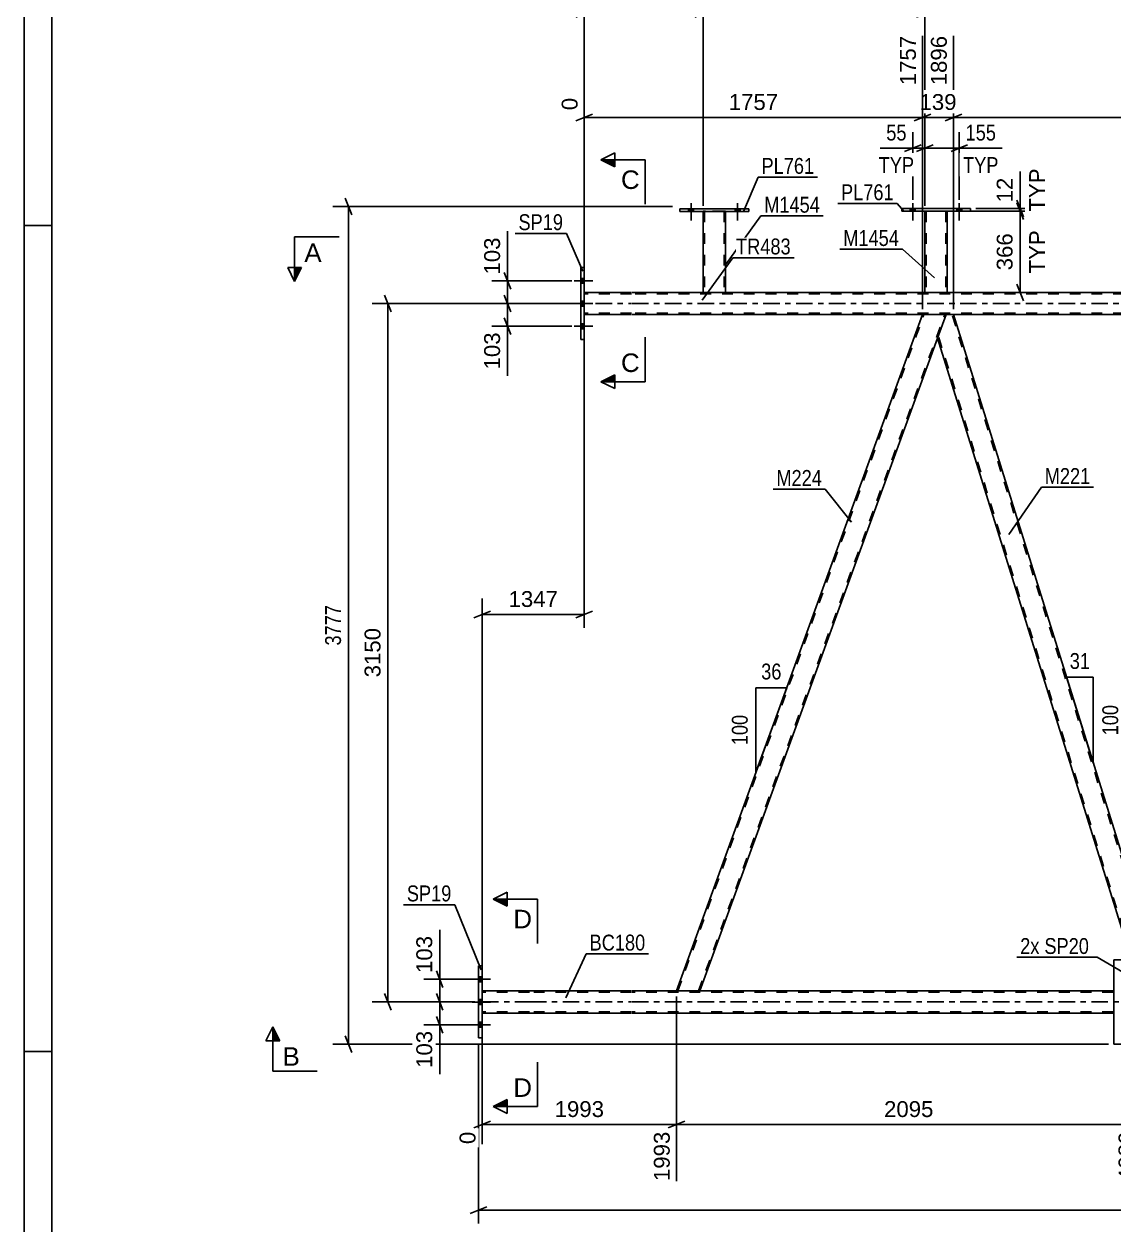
# Model space of a CAD drawing. Header units: millimetres. Extents: x 0 to 841, y 0 to 594.
# Drawn here: x 0 to 196.6, y 266.7 to 483.3 of the extents above; entities that cross this region are included whole.
import ezdxf

# ---------------------------------------------------------------- set-up
doc = ezdxf.new("R2010")
doc.units = ezdxf.units.MM
doc.linetypes.add('DXK_LINE_DOT2', pattern=[3.9198, 1.9599, -1.9599])
doc.linetypes.add('DXK_LINE_DOT3', pattern=[5.9187, 2.979, -0.9799, 0.9799, -0.9799])
doc.styles.add('Arial', font='ARIAL.TTF', dxfattribs={"height": 0.2})
doc.styles.add('Arial Narrow', font='ARIALN.TTF', dxfattribs={"height": 0.2})

# ---------------------------------------------------------------- blocks, each defined once
blk = doc.blocks.new('Unknown-318895945-1113')
at = {"color": 5, "linetype": 'Continuous'}
for p, q in [((0, 594), (0, 0)), ((5, 589), (5, 5)), ((5, 447), (0, 447)), ((5, 298), (0, 298))]:
    blk.add_line(p, q, dxfattribs=at)
blk = doc.blocks.new('Part-318895945-3896 - 3712')
at = {"color": 2, "linetype": 'Continuous'}
for p, q in [((118.33, 449.55), (118.33, 450.03)), ((130.73, 450.03), (118.33, 450.03)), ((130.73, 449.55), (118.33, 449.55)), ((130.73, 449.55), (130.73, 450.03))]:
    blk.add_line(p, q, dxfattribs=at)
blk = doc.blocks.new('Part-318895945-3752 - 3712')
at = {"color": 2, "linetype": 'Continuous'}
for p, q in [((82.64, 308.92), (91.16, 308.92)), ((91.26, 308.92), (109.58, 308.92)), ((109.68, 308.92), (117.68, 308.92)), ((196.62, 308.92), (121.94, 308.92)), ((91.16, 304.92), (82.64, 304.92)), ((109.58, 304.92), (91.26, 304.92)), ((196.62, 304.92), (109.68, 304.92))]:
    blk.add_line(p, q, dxfattribs=at)
at = {"color": 7, "linetype": 'DXK_LINE_DOT2'}
for p, q in [((82.64, 304.92), (82.64, 308.92)), ((91.16, 308.68), (82.64, 308.68)), ((109.58, 308.68), (91.26, 308.68)), ((698.21, 308.68), (109.68, 308.68)), ((121.94, 308.92), (117.68, 308.92)), ((91.16, 305.16), (82.64, 305.16)), ((109.58, 305.16), (91.26, 305.16)), ((698.21, 305.16), (109.68, 305.16))]:
    blk.add_line(p, q, dxfattribs=at)
at = {"color": 7, "linetype": 'DXK_LINE_DOT3'}
for p, q in [((82.64, 306.92), (91.16, 306.92)), ((91.26, 306.92), (109.58, 306.92)), ((109.68, 306.92), (698.21, 306.92))]:
    blk.add_line(p, q, dxfattribs=at)
blk = doc.blocks.new('Part-318895945-3880 - 3712')
at = {"color": 7, "linetype": 'DXK_LINE_DOT2'}
for p, q in [((122.53, 449.56), (122.53, 449.56)), ((122.53, 449.56), (122.53, 449.55)), ((122.53, 449.55), (122.53, 449.56)), ((122.56, 449.56), (122.53, 449.56)), ((122.53, 449.56), (122.56, 449.56)), ((122.67, 449.56), (122.56, 449.56)), ((122.56, 449.56), (122.67, 449.56)), ((122.82, 449.56), (122.67, 449.56)), ((122.67, 449.56), (122.82, 449.56)), ((122.77, 449.56), (122.77, 449.56)), ((122.77, 449.56), (122.77, 434.92)), ((122.79, 449.56), (122.77, 449.56)), ((122.77, 449.56), (122.79, 449.56)), ((122.84, 449.56), (122.79, 449.56)), ((122.79, 449.56), (122.84, 449.56)), ((126.23, 449.56), (122.82, 449.56)), ((126.23, 449.56), (122.82, 449.56)), ((126.14, 449.56), (122.84, 449.56)), ((122.84, 449.56), (122.92, 449.56)), ((126.22, 449.56), (122.92, 449.56)), ((126.22, 449.56), (126.14, 449.56)), ((126.27, 449.56), (126.22, 449.56)), ((126.22, 449.56), (126.27, 449.56)), ((126.23, 449.56), (126.39, 449.56)), ((126.39, 449.56), (126.23, 449.56)), ((126.29, 449.56), (126.27, 449.56)), ((126.27, 449.56), (126.29, 449.56)), ((126.29, 449.56), (126.29, 449.56)), ((126.29, 449.56), (126.29, 434.92)), ((126.39, 449.56), (126.49, 449.56)), ((126.49, 449.56), (126.39, 449.56)), ((126.49, 449.56), (126.53, 449.56)), ((126.53, 449.56), (126.49, 449.56)), ((126.53, 449.56), (126.53, 449.56)), ((126.53, 449.56), (126.53, 449.55)), ((126.53, 449.55), (126.53, 449.56)), ((122.53, 434.92), (122.56, 434.92)), ((122.56, 434.92), (122.67, 434.92)), ((122.67, 434.92), (122.82, 434.92)), ((122.79, 434.92), (122.77, 434.92)), ((122.77, 434.92), (122.79, 434.92)), ((122.84, 434.92), (122.79, 434.92)), ((122.79, 434.92), (122.84, 434.92)), ((126.23, 434.92), (122.82, 434.92)), ((126.14, 434.92), (122.84, 434.92)), ((122.84, 434.92), (122.92, 434.92)), ((126.27, 434.92), (122.92, 434.92)), ((126.22, 434.92), (126.14, 434.92)), ((126.27, 434.92), (126.22, 434.92)), ((126.23, 434.92), (126.39, 434.92)), ((126.29, 434.92), (126.27, 434.92)), ((126.27, 434.92), (126.29, 434.92)), ((126.39, 434.92), (126.49, 434.92)), ((126.49, 434.92), (126.53, 434.92))]:
    blk.add_line(p, q, dxfattribs=at)
at = {"color": 2, "linetype": 'Continuous'}
for p, q in [((122.53, 449.55), (122.53, 434.92)), ((126.53, 449.55), (126.53, 434.92)), ((122.56, 434.92), (122.53, 434.92)), ((122.67, 434.92), (122.56, 434.92)), ((122.82, 434.92), (122.67, 434.92)), ((126.23, 434.92), (122.82, 434.92)), ((126.39, 434.92), (126.23, 434.92)), ((126.49, 434.92), (126.39, 434.92)), ((126.53, 434.92), (126.49, 434.92))]:
    blk.add_line(p, q, dxfattribs=at)
blk = doc.blocks.new('Part-318895945-3910 - 3712')
at = {"color": 2, "linetype": 'Continuous'}
for p, q in [((117.68, 308.92), (162.09, 430.92)), ((162.09, 430.92), (166.34, 430.92)), ((121.94, 308.92), (164.8, 426.67)), ((121.9, 308.92), (117.68, 308.92)), ((121.94, 308.92), (121.9, 308.92))]:
    blk.add_line(p, q, dxfattribs=at)
at = {"color": 7, "linetype": 'DXK_LINE_DOT2'}
for p, q in [((117.94, 308.92), (162.34, 430.92)), ((121.68, 308.92), (166.09, 430.92)), ((162.34, 430.92), (162.36, 430.92)), ((164.8, 426.67), (166.34, 430.92)), ((117.94, 308.92), (117.96, 308.92))]:
    blk.add_line(p, q, dxfattribs=at)
blk = doc.blocks.new('Part-318895945-3803 - 3712')
at = {"color": 2, "linetype": 'Continuous'}
for p, q in [((196.62, 314.53), (196.62, 299.33)), ((211.82, 314.53), (196.62, 314.53)), ((211.82, 299.33), (211.82, 314.53)), ((196.62, 299.33), (211.82, 299.33))]:
    blk.add_line(p, q, dxfattribs=at)
blk = doc.blocks.new('Bolt-318895945-3864 - 3712')
at = {"linetype": 'Continuous'}
for points in [[(119.89, 449.55), (120.77, 449.55), (120.77, 450.03), (119.89, 450.03)], [(128.29, 449.55), (129.17, 449.55), (129.17, 450.03), (128.29, 450.03)]]:
    blk.add_hatch(color=1, dxfattribs=at).paths.add_polyline_path(points)
at = {"color": 1, "linetype": 'Continuous'}
for p, q in [((120.33, 451.03), (120.33, 447.91)), ((128.73, 451.03), (128.73, 447.91)), ((119.89, 450.03), (119.89, 449.55)), ((120.77, 450.03), (120.77, 449.55)), ((128.29, 450.03), (128.29, 449.55)), ((129.17, 450.03), (129.17, 449.55))]:
    blk.add_line(p, q, dxfattribs=at)
blk = doc.blocks.new('Bolt-318895945-3829 - 3712')
at = {"linetype": 'Continuous'}
for points in [[(159.88, 449.56), (160.76, 449.56), (160.76, 450.04), (159.88, 450.04)], [(168.28, 449.56), (169.16, 449.56), (169.16, 450.04), (168.28, 450.04)]]:
    blk.add_hatch(color=1, dxfattribs=at).paths.add_polyline_path(points)
at = {"color": 1, "linetype": 'Continuous'}
for p, q in [((160.32, 451.04), (160.32, 447.92)), ((168.72, 451.04), (168.72, 447.92)), ((159.88, 450.04), (159.88, 449.56)), ((160.76, 450.04), (160.76, 449.56)), ((168.28, 450.04), (168.28, 449.56)), ((169.16, 450.04), (169.16, 449.56))]:
    blk.add_line(p, q, dxfattribs=at)
blk = doc.blocks.new('Bolt-318895945-3839 - 3712')
at = {"linetype": 'Continuous'}
for points in [[(82.64, 310.58), (82.64, 311.46), (82, 311.46), (82, 310.58)], [(82.64, 310.58), (82.64, 311.46), (82, 311.46), (82, 310.58)], [(82.64, 310.58), (82.64, 311.46), (82, 311.46), (82, 310.58)], [(82.64, 306.46), (82.64, 307.34), (82, 307.34), (82, 306.46)], [(82.64, 306.46), (82.64, 307.34), (82, 307.34), (82, 306.46)], [(82.64, 302.38), (82.64, 303.26), (82, 303.26), (82, 302.38)], [(82.64, 302.38), (82.64, 303.26), (82, 303.26), (82, 302.38)], [(82.64, 302.38), (82.64, 303.26), (82, 303.26), (82, 302.38)]]:
    blk.add_hatch(color=1, dxfattribs=at).paths.add_polyline_path(points)
at = {"color": 1, "linetype": 'Continuous'}
for p, q in [((80.84, 311.02), (84.16, 311.02)), ((80.84, 311.02), (84.16, 311.02)), ((80.84, 311.02), (84.16, 311.02)), ((82, 311.46), (82.64, 311.46)), ((82, 311.46), (82.64, 311.46)), ((82, 311.46), (82.64, 311.46)), ((82, 310.58), (82.64, 310.58)), ((82, 310.58), (82.64, 310.58)), ((82, 310.58), (82.64, 310.58)), ((80.84, 306.9), (84.16, 306.9)), ((80.84, 306.9), (84.16, 306.9)), ((82, 307.34), (82.64, 307.34)), ((82, 307.34), (82.64, 307.34)), ((82, 306.46), (82.64, 306.46)), ((82, 306.46), (82.64, 306.46)), ((80.84, 302.82), (84.16, 302.82)), ((80.84, 302.82), (84.16, 302.82)), ((80.84, 302.82), (84.16, 302.82)), ((82, 303.26), (82.64, 303.26)), ((82, 303.26), (82.64, 303.26)), ((82, 303.26), (82.64, 303.26)), ((82, 302.38), (82.64, 302.38)), ((82, 302.38), (82.64, 302.38)), ((82, 302.38), (82.64, 302.38))]:
    blk.add_line(p, q, dxfattribs=at)
blk = doc.blocks.new('Bolt-318895945-3841 - 3712')
at = {"linetype": 'Continuous'}
for points in [[(101.06, 436.58), (101.06, 437.46), (100.42, 437.46), (100.42, 436.58)], [(101.06, 436.58), (101.06, 437.46), (100.42, 437.46), (100.42, 436.58)], [(101.06, 436.58), (101.06, 437.46), (100.42, 437.46), (100.42, 436.58)], [(101.06, 432.46), (101.06, 433.34), (100.42, 433.34), (100.42, 432.46)], [(101.06, 432.46), (101.06, 433.34), (100.42, 433.34), (100.42, 432.46)], [(101.06, 428.38), (101.06, 429.26), (100.42, 429.26), (100.42, 428.38)], [(101.06, 428.38), (101.06, 429.26), (100.42, 429.26), (100.42, 428.38)], [(101.06, 428.38), (101.06, 429.26), (100.42, 429.26), (100.42, 428.38)]]:
    blk.add_hatch(color=1, dxfattribs=at).paths.add_polyline_path(points)
at = {"color": 1, "linetype": 'Continuous'}
for p, q in [((99.26, 437.02), (102.58, 437.02)), ((99.26, 437.02), (102.58, 437.02)), ((99.26, 437.02), (102.58, 437.02)), ((100.42, 437.46), (101.06, 437.46)), ((100.42, 437.46), (101.06, 437.46)), ((100.42, 437.46), (101.06, 437.46)), ((100.42, 436.58), (101.06, 436.58)), ((100.42, 436.58), (101.06, 436.58)), ((100.42, 436.58), (101.06, 436.58)), ((100.42, 433.34), (101.06, 433.34)), ((100.42, 433.34), (101.06, 433.34)), ((99.26, 432.9), (102.58, 432.9)), ((99.26, 432.9), (102.58, 432.9)), ((100.42, 432.46), (101.06, 432.46)), ((100.42, 432.46), (101.06, 432.46)), ((100.42, 429.26), (101.06, 429.26)), ((100.42, 429.26), (101.06, 429.26)), ((100.42, 429.26), (101.06, 429.26)), ((99.26, 428.82), (102.58, 428.82)), ((99.26, 428.82), (102.58, 428.82)), ((99.26, 428.82), (102.58, 428.82)), ((100.42, 428.38), (101.06, 428.38)), ((100.42, 428.38), (101.06, 428.38)), ((100.42, 428.38), (101.06, 428.38))]:
    blk.add_line(p, q, dxfattribs=at)
blk = doc.blocks.new('Part-318895945-3851 - 3712')
at = {"color": 2, "linetype": 'Continuous'}
for p, q in [((158.32, 449.56), (158.32, 450.04)), ((170.72, 450.04), (158.32, 450.04)), ((170.72, 449.56), (158.32, 449.56)), ((170.72, 449.56), (170.72, 450.04))]:
    blk.add_line(p, q, dxfattribs=at)
blk = doc.blocks.new('Bolt-318895945-3865 - 3712')
at = {"linetype": 'Continuous'}
for points in [[(159.88, 449.56), (160.76, 449.56), (160.76, 450.04), (159.88, 450.04)], [(168.28, 449.56), (169.16, 449.56), (169.16, 450.04), (168.28, 450.04)]]:
    blk.add_hatch(color=1, dxfattribs=at).paths.add_polyline_path(points)
at = {"color": 1, "linetype": 'Continuous'}
for p, q in [((160.32, 451.04), (160.32, 447.92)), ((168.72, 451.04), (168.72, 447.92)), ((159.88, 450.04), (159.88, 449.56)), ((160.76, 450.04), (160.76, 449.56)), ((168.28, 450.04), (168.28, 449.56)), ((169.16, 450.04), (169.16, 449.56))]:
    blk.add_line(p, q, dxfattribs=at)
blk = doc.blocks.new('Part-318895945-3891 - 3712')
at = {"color": 2, "linetype": 'Continuous'}
for p, q in [((109.58, 434.92), (101.06, 434.92)), ((122.53, 434.92), (109.68, 434.92)), ((162.52, 434.92), (126.53, 434.92)), ((202.52, 434.92), (166.52, 434.92)), ((109.58, 430.92), (101.06, 430.92)), ((162.09, 430.92), (109.68, 430.92)), ((247.22, 430.92), (167.66, 430.92))]:
    blk.add_line(p, q, dxfattribs=at)
at = {"color": 7, "linetype": 'DXK_LINE_DOT2'}
for p, q in [((101.06, 434.92), (101.06, 430.92)), ((109.58, 434.68), (101.06, 434.68)), ((708.01, 434.68), (109.68, 434.68)), ((126.53, 434.92), (122.53, 434.92)), ((166.52, 434.92), (162.52, 434.92)), ((109.58, 431.16), (101.06, 431.16)), ((708.01, 431.16), (109.68, 431.16)), ((167.66, 430.92), (162.09, 430.92))]:
    blk.add_line(p, q, dxfattribs=at)
at = {"color": 7, "linetype": 'DXK_LINE_DOT3'}
for p, q in [((91.06, 432.92), (91.16, 432.92)), ((91.26, 432.92), (109.58, 432.92)), ((109.68, 432.92), (708.01, 432.92))]:
    blk.add_line(p, q, dxfattribs=at)
blk = doc.blocks.new('Part-318895945-3933 - 3712')
at = {"color": 2, "linetype": 'Continuous'}
for p, q in [((166.34, 430.92), (164.8, 426.67)), ((167.66, 430.92), (166.34, 430.92)), ((203.94, 314.53), (167.66, 430.92)), ((199.75, 314.53), (164.8, 426.67))]:
    blk.add_line(p, q, dxfattribs=at)
at = {"color": 7, "linetype": 'DXK_LINE_DOT2'}
for p, q in [((204.23, 312.8), (167.41, 430.92)), ((201.75, 308.92), (164.93, 427.05)), ((199.75, 314.53), (201.5, 308.92)), ((204.36, 313.17), (203.94, 314.53)), ((202.82, 308.92), (204.36, 313.17)), ((201.5, 308.92), (202.82, 308.92))]:
    blk.add_line(p, q, dxfattribs=at)
blk = doc.blocks.new('Part-318895945-3974 - 3712')
at = {"color": 2, "linetype": 'Continuous'}
for p, q in [((82, 300.42), (82, 313.42)), ((82.64, 313.42), (82, 313.42)), ((82.64, 300.42), (82.64, 313.42)), ((82, 300.42), (82.64, 300.42))]:
    blk.add_line(p, q, dxfattribs=at)
blk = doc.blocks.new('Bolt-318895945-3981 - 3712')
at = {"linetype": 'Continuous'}
for points in [[(119.89, 449.55), (120.77, 449.55), (120.77, 450.03), (119.89, 450.03)], [(128.29, 449.55), (129.17, 449.55), (129.17, 450.03), (128.29, 450.03)]]:
    blk.add_hatch(color=1, dxfattribs=at).paths.add_polyline_path(points)
at = {"color": 1, "linetype": 'Continuous'}
for p, q in [((120.33, 451.03), (120.33, 447.91)), ((128.73, 451.03), (128.73, 447.91)), ((119.89, 450.03), (119.89, 449.55)), ((120.77, 450.03), (120.77, 449.55)), ((128.29, 450.03), (128.29, 449.55)), ((129.17, 450.03), (129.17, 449.55))]:
    blk.add_line(p, q, dxfattribs=at)
blk = doc.blocks.new('Part-318895945-4044 - 3712')
at = {"color": 2, "linetype": 'Continuous'}
for p, q in [((162.52, 449.56), (162.52, 434.92)), ((166.52, 449.56), (166.52, 434.92)), ((162.56, 434.92), (162.52, 434.92)), ((162.66, 434.92), (162.56, 434.92)), ((162.82, 434.92), (162.66, 434.92)), ((166.23, 434.92), (162.82, 434.92)), ((166.38, 434.92), (166.23, 434.92)), ((166.49, 434.92), (166.38, 434.92)), ((166.52, 434.92), (166.49, 434.92))]:
    blk.add_line(p, q, dxfattribs=at)
at = {"color": 7, "linetype": 'DXK_LINE_DOT2'}
for p, q in [((162.52, 449.56), (162.52, 449.56)), ((162.52, 449.56), (162.52, 449.56)), ((162.52, 449.56), (162.52, 449.56)), ((162.56, 449.56), (162.52, 449.56)), ((162.52, 449.56), (162.56, 449.56)), ((162.66, 449.56), (162.56, 449.56)), ((162.56, 449.56), (162.66, 449.56)), ((162.82, 449.56), (162.66, 449.56)), ((162.66, 449.56), (162.82, 449.56)), ((162.76, 449.56), (162.76, 449.56)), ((162.76, 449.56), (162.76, 434.92)), ((162.78, 449.56), (162.76, 449.56)), ((162.76, 449.56), (162.78, 449.56)), ((162.83, 449.56), (162.78, 449.56)), ((162.78, 449.56), (162.83, 449.56)), ((166.23, 449.56), (162.82, 449.56)), ((166.23, 449.56), (162.82, 449.56)), ((166.13, 449.56), (162.83, 449.56)), ((162.83, 449.56), (162.91, 449.56)), ((166.21, 449.56), (162.91, 449.56)), ((166.21, 449.56), (166.13, 449.56)), ((166.26, 449.56), (166.21, 449.56)), ((166.21, 449.56), (166.26, 449.56)), ((166.23, 449.56), (166.38, 449.56)), ((166.38, 449.56), (166.23, 449.56)), ((166.28, 449.56), (166.26, 449.56)), ((166.26, 449.56), (166.28, 449.56)), ((166.28, 449.56), (166.28, 449.56)), ((166.28, 449.56), (166.28, 434.92)), ((166.38, 449.56), (166.49, 449.56)), ((166.49, 449.56), (166.38, 449.56)), ((166.49, 449.56), (166.52, 449.56)), ((166.52, 449.56), (166.49, 449.56)), ((166.52, 449.56), (166.52, 449.56)), ((166.52, 449.56), (166.52, 449.56)), ((166.52, 449.56), (166.52, 449.56)), ((162.52, 434.92), (162.56, 434.92)), ((162.56, 434.92), (162.66, 434.92)), ((162.66, 434.92), (162.82, 434.92)), ((162.78, 434.92), (162.76, 434.92)), ((162.76, 434.92), (162.78, 434.92)), ((162.83, 434.92), (162.78, 434.92)), ((162.78, 434.92), (162.83, 434.92)), ((166.23, 434.92), (162.82, 434.92)), ((166.13, 434.92), (162.83, 434.92)), ((162.83, 434.92), (162.91, 434.92)), ((166.26, 434.92), (162.91, 434.92)), ((166.21, 434.92), (166.13, 434.92)), ((166.26, 434.92), (166.21, 434.92)), ((166.23, 434.92), (166.38, 434.92)), ((166.28, 434.92), (166.26, 434.92)), ((166.26, 434.92), (166.28, 434.92)), ((166.38, 434.92), (166.49, 434.92)), ((166.49, 434.92), (166.52, 434.92))]:
    blk.add_line(p, q, dxfattribs=at)
blk = doc.blocks.new('Part-318895945-4067 - 3712')
at = {"color": 2, "linetype": 'Continuous'}
for p, q in [((100.42, 439.42), (101.06, 439.42)), ((100.42, 439.42), (100.42, 426.42)), ((101.06, 439.42), (101.06, 426.42)), ((101.06, 426.42), (100.42, 426.42))]:
    blk.add_line(p, q, dxfattribs=at)
blk = doc.blocks.new('StraightDimension-318895945-4872 - 3712')
at = {"color": 7, "linetype": 'Continuous'}
for p, q in [((180.28, 448.06), (179.08, 451.06)), ((165.52, 449.56), (182.08, 449.56)), ((179.68, 434.92), (179.68, 449.56)), ((179.08, 436.42), (180.28, 433.42)), ((167.52, 434.92), (182.08, 434.92))]:
    blk.add_line(p, q, dxfattribs=at)
at = {"color": 0, "linetype": 'Continuous'}
blk.add_wipeout([(184.78, 446.73), (180.58, 446.73), (180.58, 437.75), (184.78, 437.75)], dxfattribs=at)
at = {"color": 0}
blk.add_wipeout([(178.93, 446.18), (174.73, 446.18), (174.73, 438.31), (178.93, 438.31)], dxfattribs=at)
at = {"color": 3, "style": 'Arial'}
blk.add_text('366', height=2.865, rotation=90.0002, dxfattribs=at).set_placement((178.33, 438.91))
at = {"color": 3, "linetype": 'Continuous', "style": 'Arial'}
blk.add_text('TYP', height=2.865, rotation=90.0002, dxfattribs=at).set_placement((184.18, 438.35))
blk = doc.blocks.new('StraightDimension-318895945-4608 - 3712')
at = {"color": 7, "linetype": 'Continuous'}
for p, q in [((59.13, 448.93), (57.93, 451.93)), ((116.95, 450.43), (55.68, 450.43)), ((58.53, 299.33), (58.53, 450.43)), ((195.62, 299.33), (55.68, 299.33)), ((57.93, 300.83), (59.13, 297.83))]:
    blk.add_line(p, q, dxfattribs=at)
at = {"color": 0}
blk.add_wipeout([(57.78, 379.13), (53.58, 379.13), (53.58, 370.62), (57.78, 370.62)], dxfattribs=at)
at = {"color": 3, "style": 'Arial Narrow'}
blk.add_text('3777', height=2.863, rotation=90.0002, dxfattribs=at).set_placement((57.18, 371.22))
blk = doc.blocks.new('StraightDimension-318895945-4561 - 3712')
at = {"color": 7, "linetype": 'Continuous'}
for p, q in [((82, 299.42), (82, 266.94)), ((83.5, 269.94), (80.5, 268.74)), ((82, 269.34), (742.51, 269.34))]:
    blk.add_line(p, q, dxfattribs=at)
blk = doc.blocks.new('StraightDimension-318895945-4202 - 3712')
at = {"color": 7, "linetype": 'Continuous'}
for p, q in [((86.62, 438.52), (87.82, 435.52)), ((98.83, 437.02), (84.37, 437.02)), ((87.22, 432.92), (87.22, 437.02)), ((87.82, 431.42), (86.62, 434.42)), ((99.42, 432.92), (84.37, 432.92))]:
    blk.add_line(p, q, dxfattribs=at)
at = {"color": 0}
blk.add_wipeout([(86.47, 445.42), (82.27, 445.42), (82.27, 437.55), (86.47, 437.55)], dxfattribs=at)
at = {"color": 7, "linetype": 'Continuous'}
blk.add_line((87.22, 437.02), (87.22, 445.95), dxfattribs=at)
blk.add_line((87.22, 437.02), (87.22, 445.95), dxfattribs=at)
at = {"color": 3, "style": 'Arial'}
blk.add_text('103', height=2.865, rotation=90.0002, dxfattribs=at).set_placement((85.87, 438.15))
blk = doc.blocks.new('AngleDimension-318895945-4978 - 3712')
at = {"color": 7, "linetype": 'Continuous'}
for p, q in [((132.04, 363.6), (137.58, 363.6)), ((132.04, 348.37), (137.58, 363.6)), ((132.04, 348.37), (132.04, 363.6)), ((133.89, 353.45), (137.58, 363.6))]:
    blk.add_line(p, q, dxfattribs=at)
at = {"color": 0}
for points in [[(137.24, 364.5), (137.24, 368.7), (132.38, 368.7), (132.38, 364.5)], [(131.14, 359.33), (126.94, 359.33), (126.94, 352.64), (131.14, 352.64)]]:
    blk.add_wipeout(points, dxfattribs=at)
at = {"color": 3, "style": 'Arial Narrow'}
blk.add_text('36', height=2.863, dxfattribs=at).set_placement((132.98, 365.1))
blk.add_text('100', height=2.863, rotation=90.0002, dxfattribs=at).set_placement((130.54, 353.24))
blk = doc.blocks.new('StraightDimension-318895945-4253 - 3712')
at = {"color": 7, "linetype": 'Continuous'}
for p, q in [((117.68, 307.92), (117.68, 274.61)), ((201.5, 307.92), (201.5, 274.61)), ((119.18, 285.41), (116.18, 284.21)), ((117.68, 284.81), (201.5, 284.81)), ((200, 284.21), (203, 285.41))]:
    blk.add_line(p, q, dxfattribs=at)
at = {"color": 0}
blk.add_wipeout([(164.64, 285.56), (164.64, 289.76), (154.54, 289.76), (154.54, 285.56)], dxfattribs=at)
at = {"color": 0, "linetype": 'Continuous'}
blk.add_wipeout([(200.9, 284.11), (196.7, 284.11), (196.7, 274.01), (200.9, 274.01)], dxfattribs=at)
at = {"color": 3, "style": 'Arial'}
blk.add_text('2095', height=2.865, dxfattribs=at).set_placement((155.14, 286.16))
at = {"color": 3, "linetype": 'Continuous', "style": 'Arial'}
blk.add_text('4089', height=2.865, rotation=90.0002, dxfattribs=at).set_placement((200.3, 274.61))
blk = doc.blocks.new('StraightDimension-318895945-4210 - 3712')
at = {"color": 7, "linetype": 'Continuous'}
for p, q in [((86.62, 434.42), (87.82, 431.42)), ((99.42, 432.92), (84.37, 432.92)), ((87.22, 428.82), (87.22, 432.92)), ((87.82, 427.32), (86.62, 430.32)), ((98.8, 428.82), (84.37, 428.82))]:
    blk.add_line(p, q, dxfattribs=at)
at = {"color": 0}
blk.add_wipeout([(86.47, 428.3), (82.27, 428.3), (82.27, 420.43), (86.47, 420.43)], dxfattribs=at)
at = {"color": 7, "linetype": 'Continuous'}
blk.add_line((87.22, 428.82), (87.22, 419.9), dxfattribs=at)
blk.add_line((87.22, 428.82), (87.22, 419.9), dxfattribs=at)
at = {"color": 3, "style": 'Arial'}
blk.add_text('103', height=2.865, rotation=90.0002, dxfattribs=at).set_placement((85.87, 421.03))
blk = doc.blocks.new('StraightDimension-318895945-4247 - 3712')
at = {"color": 7, "linetype": 'Continuous'}
for p, q in [((117.68, 307.92), (117.68, 274.61)), ((82.64, 303.92), (82.64, 281.28)), ((84.14, 285.41), (81.14, 284.21)), ((82.64, 284.81), (117.68, 284.81)), ((116.18, 284.21), (119.18, 285.41))]:
    blk.add_line(p, q, dxfattribs=at)
at = {"color": 0}
blk.add_wipeout([(105.21, 285.56), (105.21, 289.76), (95.12, 289.76), (95.12, 285.56)], dxfattribs=at)
at = {"color": 0, "linetype": 'Continuous'}
for points in [[(82.04, 284.11), (77.84, 284.11), (77.84, 280.68), (82.04, 280.68)], [(117.08, 284.11), (112.88, 284.11), (112.88, 274.01), (117.08, 274.01)]]:
    blk.add_wipeout(points, dxfattribs=at)
at = {"color": 3, "style": 'Arial'}
blk.add_text('1993', height=2.865, dxfattribs=at).set_placement((95.72, 286.16))
at = {"color": 3, "linetype": 'Continuous', "style": 'Arial'}
for s, height, p in [('0', 2.87, (81.44, 281.28)), ('1993', 2.865, (116.48, 274.61))]:
    blk.add_text(s, height=height, rotation=90.0002, dxfattribs=at).set_placement(p)
blk = doc.blocks.new('StraightDimension-318895945-4428 - 3712')
at = {"color": 7, "linetype": 'Continuous'}
for p, q in [((122.53, 450.56), (122.53, 493.14)), ((101.06, 435.92), (101.06, 488.69)), ((102.56, 485.77), (99.56, 484.57)), ((121.03, 484.57), (124.03, 485.77)), ((101.06, 485.17), (122.53, 485.17))]:
    blk.add_line(p, q, dxfattribs=at)
at = {"color": 0, "linetype": 'Continuous'}
for points in [[(121.93, 493.74), (117.73, 493.74), (117.73, 485.87), (121.93, 485.87)], [(100.46, 489.29), (96.26, 489.29), (96.26, 485.87), (100.46, 485.87)]]:
    blk.add_wipeout(points, dxfattribs=at)
at = {"color": 0}
blk.add_wipeout([(115.73, 485.92), (115.73, 490.12), (107.86, 490.12), (107.86, 485.92)], dxfattribs=at)
at = {"color": 3, "linetype": 'Continuous', "style": 'Arial'}
for s, height, p in [('768', 2.865, (121.33, 486.47)), ('0', 2.87, (99.86, 486.47))]:
    blk.add_text(s, height=height, rotation=90.0002, dxfattribs=at).set_placement(p)
at = {"color": 3, "style": 'Arial'}
blk.add_text('768', height=2.865, dxfattribs=at).set_placement((108.46, 486.52))
blk = doc.blocks.new('StraightDimension-318895945-4434 - 3712')
at = {"color": 7, "linetype": 'Continuous'}
for p, q in [((162.52, 450.56), (162.52, 495.36)), ((122.53, 450.56), (122.53, 493.14)), ((124.03, 485.77), (121.03, 484.57)), ((161.02, 484.57), (164.02, 485.77)), ((122.53, 485.17), (162.52, 485.17))]:
    blk.add_line(p, q, dxfattribs=at)
at = {"color": 0, "linetype": 'Continuous'}
blk.add_wipeout([(161.92, 495.96), (157.72, 495.96), (157.72, 485.87), (161.92, 485.87)], dxfattribs=at)
at = {"color": 0}
blk.add_wipeout([(147.57, 485.92), (147.57, 490.12), (137.48, 490.12), (137.48, 485.92)], dxfattribs=at)
at = {"color": 3, "linetype": 'Continuous', "style": 'Arial'}
blk.add_text('1768', height=2.865, rotation=90.0002, dxfattribs=at).set_placement((161.32, 486.47))
at = {"color": 3, "style": 'Arial'}
blk.add_text('1000', height=2.865, dxfattribs=at).set_placement((138.08, 486.52))
blk = doc.blocks.new('StraightDimension-318895945-4442 - 3712')
at = {"color": 7, "linetype": 'Continuous'}
for p, q in [((162.52, 450.56), (162.52, 495.36)), ((202.52, 450.56), (202.52, 495.36)), ((164.02, 485.77), (161.02, 484.57)), ((201.02, 484.57), (204.02, 485.77)), ((162.52, 485.17), (202.52, 485.17))]:
    blk.add_line(p, q, dxfattribs=at)
at = {"color": 0, "linetype": 'Continuous'}
blk.add_wipeout([(201.92, 495.96), (197.72, 495.96), (197.72, 485.87), (201.92, 485.87)], dxfattribs=at)
at = {"color": 0}
blk.add_wipeout([(187.57, 485.92), (187.57, 490.12), (177.47, 490.12), (177.47, 485.92)], dxfattribs=at)
at = {"color": 3, "linetype": 'Continuous', "style": 'Arial'}
blk.add_text('2768', height=2.865, rotation=90.0002, dxfattribs=at).set_placement((201.32, 486.47))
at = {"color": 3, "style": 'Arial'}
blk.add_text('1000', height=2.865, dxfattribs=at).set_placement((178.07, 486.52))
blk = doc.blocks.new('StraightDimension-318895945-4603 - 3712')
at = {"color": 7, "linetype": 'Continuous'}
for p, q in [((66.25, 431.42), (65.05, 434.42)), ((99.42, 432.92), (62.8, 432.92)), ((65.65, 306.92), (65.65, 432.92)), ((65.05, 308.42), (66.25, 305.42)), ((81, 306.92), (62.8, 306.92))]:
    blk.add_line(p, q, dxfattribs=at)
at = {"color": 0}
blk.add_wipeout([(64.9, 374.97), (60.7, 374.97), (60.7, 364.88), (64.9, 364.88)], dxfattribs=at)
at = {"color": 3, "style": 'Arial'}
blk.add_text('3150', height=2.865, rotation=90.0002, dxfattribs=at).set_placement((64.3, 365.48))
blk = doc.blocks.new('StraightDimension-318895945-4783 - 3712')
at = {"color": 7, "linetype": 'Continuous'}
for p, q in [((167.66, 431.92), (167.66, 481.19)), ((247.22, 431.92), (247.22, 481.19)), ((169.16, 467.09), (166.16, 465.89)), ((167.66, 466.49), (247.22, 466.49)), ((245.72, 465.89), (248.72, 467.09))]:
    blk.add_line(p, q, dxfattribs=at)
at = {"color": 0, "linetype": 'Continuous'}
blk.add_wipeout([(246.62, 481.79), (242.42, 481.79), (242.42, 471.69), (246.62, 471.69)], dxfattribs=at)
at = {"color": 0}
blk.add_wipeout([(212.49, 467.24), (212.49, 471.44), (202.39, 471.44), (202.39, 467.24)], dxfattribs=at)
at = {"color": 3, "linetype": 'Continuous', "style": 'Arial'}
blk.add_text('3885', height=2.865, rotation=90.0002, dxfattribs=at).set_placement((246.02, 472.29))
at = {"color": 3, "style": 'Arial'}
blk.add_text('1989', height=2.865, dxfattribs=at).set_placement((202.99, 467.84))
blk = doc.blocks.new('StraightDimension-318895945-4918 - 3712')
at = {"color": 7, "linetype": 'Continuous'}
for p, q in [((160.32, 451.62), (160.32, 463.82)), ((162.52, 450.56), (162.52, 463.82)), ((158.82, 460.37), (161.82, 461.57)), ((164.02, 461.57), (161.02, 460.37)), ((160.32, 460.97), (162.52, 460.97))]:
    blk.add_line(p, q, dxfattribs=at)
at = {"color": 0}
blk.add_wipeout([(159.8, 461.72), (159.8, 465.92), (154.94, 465.92), (154.94, 461.72)], dxfattribs=at)
at = {"color": 7, "linetype": 'Continuous'}
blk.add_line((160.32, 460.97), (154.42, 460.97), dxfattribs=at)
at = {"color": 3, "style": 'Arial Narrow'}
blk.add_text('55', height=2.863, dxfattribs=at).set_placement((155.54, 462.32))
at = {"color": 0, "linetype": 'Continuous'}
blk.add_wipeout([(161.16, 455.87), (161.16, 460.07), (153.58, 460.07), (153.58, 455.87)], dxfattribs=at)
at = {"color": 7, "linetype": 'Continuous'}
blk.add_line((160.32, 460.97), (154.42, 460.97), dxfattribs=at)
at = {"color": 3, "linetype": 'Continuous', "style": 'Arial Narrow'}
blk.add_text('TYP', height=2.863, dxfattribs=at).set_placement((154.18, 456.47))
blk = doc.blocks.new('StraightDimension-318895945-4797 - 3712')
at = {"color": 7, "linetype": 'Continuous'}
for p, q in [((162.09, 431.92), (162.09, 481.19)), ((167.66, 431.92), (167.66, 481.19)), ((160.59, 465.89), (163.59, 467.09)), ((162.09, 466.49), (167.66, 466.49)), ((169.16, 467.09), (166.16, 465.89))]:
    blk.add_line(p, q, dxfattribs=at)
at = {"color": 0}
blk.add_wipeout([(168.81, 467.24), (168.81, 471.44), (160.94, 471.44), (160.94, 467.24)], dxfattribs=at)
at = {"color": 0, "linetype": 'Continuous'}
blk.add_wipeout([(167.06, 481.79), (162.86, 481.79), (162.86, 471.69), (167.06, 471.69)], dxfattribs=at)
at = {"color": 3, "linetype": 'Continuous', "style": 'Arial'}
blk.add_text('1896', height=2.865, rotation=90.0002, dxfattribs=at).set_placement((166.46, 472.29))
at = {"color": 3, "style": 'Arial'}
blk.add_text('139', height=2.865, dxfattribs=at).set_placement((161.54, 467.84))
blk = doc.blocks.new('StraightDimension-318895945-4811 - 3712')
at = {"color": 7, "linetype": 'Continuous'}
for p, q in [((162.09, 431.92), (162.09, 481.19)), ((101.06, 435.92), (101.06, 470.02)), ((102.56, 467.09), (99.56, 465.89)), ((101.06, 466.49), (162.09, 466.49)), ((160.59, 465.89), (163.59, 467.09))]:
    blk.add_line(p, q, dxfattribs=at)
at = {"color": 0, "linetype": 'Continuous'}
for points in [[(161.49, 481.79), (157.29, 481.79), (157.29, 471.69), (161.49, 471.69)], [(100.46, 470.62), (96.26, 470.62), (96.26, 467.19), (100.46, 467.19)]]:
    blk.add_wipeout(points, dxfattribs=at)
at = {"color": 0}
blk.add_wipeout([(136.62, 467.24), (136.62, 471.44), (126.53, 471.44), (126.53, 467.24)], dxfattribs=at)
at = {"color": 3, "linetype": 'Continuous', "style": 'Arial'}
for s, height, p in [('1757', 2.865, (160.89, 472.29)), ('0', 2.87, (99.86, 467.79))]:
    blk.add_text(s, height=height, rotation=90.0002, dxfattribs=at).set_placement(p)
at = {"color": 3, "style": 'Arial'}
blk.add_text('1757', height=2.865, dxfattribs=at).set_placement((127.13, 467.84))
blk = doc.blocks.new('StraightDimension-318895945-4942 - 3712')
at = {"color": 7, "linetype": 'Continuous'}
for p, q in [((74.38, 308.42), (75.58, 305.42)), ((81.32, 306.92), (72.13, 306.92)), ((74.98, 302.82), (74.98, 306.92)), ((75.58, 301.32), (74.38, 304.32)), ((81, 302.82), (72.13, 302.82))]:
    blk.add_line(p, q, dxfattribs=at)
at = {"color": 0}
blk.add_wipeout([(74.23, 302.3), (70.03, 302.3), (70.03, 294.43), (74.23, 294.43)], dxfattribs=at)
at = {"color": 7, "linetype": 'Continuous'}
blk.add_line((74.98, 302.82), (74.98, 293.9), dxfattribs=at)
blk.add_line((74.98, 302.82), (74.98, 293.9), dxfattribs=at)
at = {"color": 3, "style": 'Arial'}
blk.add_text('103', height=2.865, rotation=90.0002, dxfattribs=at).set_placement((73.63, 295.03))
blk = doc.blocks.new('AngleDimension-318895945-4852 - 3712')
at = {"color": 7, "linetype": 'Continuous'}
for p, q in [((190.86, 356.49), (188.06, 365.5)), ((192.88, 365.5), (188.06, 365.5)), ((192.88, 350.03), (188.06, 365.5)), ((192.88, 350.03), (192.88, 365.5))]:
    blk.add_line(p, q, dxfattribs=at)
at = {"color": 0}
for points in [[(192.89, 366.4), (192.89, 370.6), (188.04, 370.6), (188.04, 366.4)], [(197.98, 361.11), (193.78, 361.11), (193.78, 354.42), (197.98, 354.42)]]:
    blk.add_wipeout(points, dxfattribs=at)
at = {"color": 3, "style": 'Arial Narrow'}
blk.add_text('31', height=2.863, dxfattribs=at).set_placement((188.64, 367))
blk.add_text('100', height=2.863, rotation=90.0002, dxfattribs=at).set_placement((197.38, 355.02))
blk = doc.blocks.new('StraightDimension-318895945-4866 - 3712')
at = {"color": 7, "linetype": 'Continuous'}
for p, q in [((179.08, 451.54), (180.28, 448.54)), ((180.28, 448.06), (179.08, 451.06)), ((165.52, 449.56), (182.08, 449.56)), ((171.72, 450.04), (182.08, 450.04)), ((179.68, 449.56), (179.68, 450.04))]:
    blk.add_line(p, q, dxfattribs=at)
at = {"color": 0}
blk.add_wipeout([(178.93, 456.21), (174.73, 456.21), (174.73, 450.56), (178.93, 450.56)], dxfattribs=at)
at = {"color": 7, "linetype": 'Continuous'}
blk.add_line((179.68, 450.04), (179.68, 456.73), dxfattribs=at)
at = {"color": 3, "style": 'Arial'}
blk.add_text('12', height=2.865, rotation=90.0002, dxfattribs=at).set_placement((178.33, 451.16))
at = {"color": 0, "linetype": 'Continuous'}
blk.add_wipeout([(184.78, 457.87), (180.58, 457.87), (180.58, 448.9), (184.78, 448.9)], dxfattribs=at)
at = {"color": 7, "linetype": 'Continuous'}
blk.add_line((179.68, 450.04), (179.68, 456.73), dxfattribs=at)
at = {"color": 3, "linetype": 'Continuous', "style": 'Arial'}
blk.add_text('TYP', height=2.865, rotation=90.0002, dxfattribs=at).set_placement((184.18, 449.5))
blk = doc.blocks.new('StraightDimension-318895945-4905 - 3712')
at = {"color": 7, "linetype": 'Continuous'}
for p, q in [((162.52, 450.56), (162.52, 463.82)), ((168.72, 451.62), (168.72, 463.82)), ((161.02, 460.37), (164.02, 461.57)), ((170.22, 461.57), (167.22, 460.37)), ((162.52, 460.97), (168.72, 460.97))]:
    blk.add_line(p, q, dxfattribs=at)
at = {"color": 0}
blk.add_wipeout([(175.93, 461.72), (175.93, 465.92), (169.25, 465.92), (169.25, 461.72)], dxfattribs=at)
at = {"color": 7, "linetype": 'Continuous'}
blk.add_line((168.72, 460.97), (176.46, 460.97), dxfattribs=at)
at = {"color": 3, "style": 'Arial Narrow'}
blk.add_text('155', height=2.863, dxfattribs=at).set_placement((169.85, 462.32))
at = {"color": 0, "linetype": 'Continuous'}
blk.add_wipeout([(176.39, 455.87), (176.39, 460.07), (168.8, 460.07), (168.8, 455.87)], dxfattribs=at)
at = {"color": 7, "linetype": 'Continuous'}
blk.add_line((168.72, 460.97), (176.46, 460.97), dxfattribs=at)
at = {"color": 3, "linetype": 'Continuous', "style": 'Arial Narrow'}
blk.add_text('TYP', height=2.863, dxfattribs=at).set_placement((169.4, 456.47))
blk = doc.blocks.new('StraightDimension-318895945-4932 - 3712')
at = {"color": 7, "linetype": 'Continuous'}
for p, q in [((74.38, 312.52), (75.58, 309.52)), ((81, 311.02), (72.13, 311.02)), ((74.98, 306.92), (74.98, 311.02)), ((75.58, 305.42), (74.38, 308.42)), ((81.32, 306.92), (72.13, 306.92))]:
    blk.add_line(p, q, dxfattribs=at)
at = {"color": 0}
blk.add_wipeout([(74.23, 319.42), (70.03, 319.42), (70.03, 311.55), (74.23, 311.55)], dxfattribs=at)
at = {"color": 7, "linetype": 'Continuous'}
blk.add_line((74.98, 311.02), (74.98, 319.95), dxfattribs=at)
blk.add_line((74.98, 311.02), (74.98, 319.95), dxfattribs=at)
at = {"color": 3, "style": 'Arial'}
blk.add_text('103', height=2.865, rotation=90.0002, dxfattribs=at).set_placement((73.63, 312.15))
blk = doc.blocks.new('StraightDimension-318895945-4973 - 3712')
at = {"color": 7, "linetype": 'Continuous'}
for p, q in [((101.06, 429.92), (101.06, 374.43)), ((82.64, 309.92), (82.64, 379.68)), ((84.14, 377.43), (81.14, 376.23)), ((99.56, 376.23), (102.56, 377.43)), ((82.64, 376.83), (101.06, 376.83))]:
    blk.add_line(p, q, dxfattribs=at)
at = {"color": 0}
blk.add_wipeout([(96.9, 377.58), (96.9, 381.78), (86.81, 381.78), (86.81, 377.58)], dxfattribs=at)
at = {"color": 3, "style": 'Arial'}
blk.add_text('1347', height=2.865, dxfattribs=at).set_placement((87.41, 378.18))
blk = doc.blocks.new('SectionMark-318895945-5007 - 3712')
at = {"linetype": 'Continuous'}
for points in [[(106.56, 458.84), (106.56, 457.59), (104.06, 458.84)], [(106.56, 420.07), (106.56, 418.82), (104.06, 418.82)]]:
    blk.add_hatch(color=6, dxfattribs=at).paths.add_polyline_path(points)
at = {"color": 6, "linetype": 'Continuous'}
for p, q in [((104.06, 458.84), (106.56, 460.09)), ((106.56, 457.59), (106.56, 460.09)), ((112.06, 458.84), (104.06, 458.84)), ((104.06, 458.84), (106.56, 457.59)), ((104.06, 418.82), (106.56, 420.07)), ((112.06, 418.82), (104.06, 418.82)), ((106.56, 417.57), (104.06, 418.82)), ((106.56, 420.07), (106.56, 417.57))]:
    blk.add_line(p, q, dxfattribs=at)
at = {"color": 0, "linetype": 'Continuous'}
for points in [[(111.06, 453.59), (111.06, 457.09), (107.69, 457.09), (107.69, 453.59)], [(111.06, 420.57), (111.06, 424.07), (107.69, 424.07), (107.69, 420.57)]]:
    blk.add_wipeout(points, dxfattribs=at)
at = {"color": 6, "linetype": 'Continuous'}
for p, q in [((112.06, 458.84), (112.06, 450.84)), ((112.06, 418.82), (112.06, 426.82))]:
    blk.add_line(p, q, dxfattribs=at)
at = {"color": 3, "linetype": 'Continuous', "style": 'Arial'}
for p in [(107.69, 453.59), (107.69, 420.57)]:
    blk.add_text('C', height=3.34, dxfattribs=at).set_placement(p)
blk = doc.blocks.new('SectionMark-318895945-5005 - 3712')
at = {"linetype": 'Continuous'}
for points in [[(87.14, 325.46), (87.14, 324.21), (84.64, 325.46)], [(87.14, 289.3), (87.14, 288.05), (84.64, 288.05)]]:
    blk.add_hatch(color=6, dxfattribs=at).paths.add_polyline_path(points)
at = {"color": 6, "linetype": 'Continuous'}
for p, q in [((84.64, 325.46), (87.14, 326.71)), ((92.64, 325.46), (84.64, 325.46)), ((84.64, 325.46), (87.14, 324.21)), ((87.14, 324.21), (87.14, 326.71)), ((84.64, 288.05), (87.14, 289.3)), ((87.14, 289.3), (87.14, 286.8)), ((92.64, 288.05), (84.64, 288.05)), ((87.14, 286.8), (84.64, 288.05))]:
    blk.add_line(p, q, dxfattribs=at)
at = {"color": 0, "linetype": 'Continuous'}
for points in [[(91.64, 320.21), (91.64, 323.71), (88.27, 323.71), (88.27, 320.21)], [(91.64, 289.8), (91.64, 293.3), (88.27, 293.3), (88.27, 289.8)]]:
    blk.add_wipeout(points, dxfattribs=at)
at = {"color": 6, "linetype": 'Continuous'}
for p, q in [((92.64, 325.46), (92.64, 317.46)), ((92.64, 288.05), (92.64, 296.05))]:
    blk.add_line(p, q, dxfattribs=at)
at = {"color": 3, "linetype": 'Continuous', "style": 'Arial'}
for p in [(88.27, 320.21), (88.27, 289.8)]:
    blk.add_text('D', height=3.34, dxfattribs=at).set_placement(p)
blk = doc.blocks.new('Mark-318895945-3876 - 3712')
at = {"color": 0}
blk.add_wipeout([(143.58, 449.31), (143.58, 452.31), (133.53, 452.31), (133.53, 449.31)], dxfattribs=at)
blk.add_wipeout([(143.58, 449.31), (143.58, 452.31), (133.53, 452.31), (133.53, 449.31)], dxfattribs=at)
at = {"color": 30, "linetype": 'Continuous'}
for p, q in [((126.53, 439.92), (132.93, 448.71)), ((132.93, 448.71), (144.18, 448.71))]:
    blk.add_line(p, q, dxfattribs=at)
at = {"color": 3, "style": 'Arial Narrow'}
blk.add_text('M1454', height=2.863, dxfattribs=at).set_placement((133.53, 449.31))
blk = doc.blocks.new('Mark-318895945-3748 - 3712')
at = {"color": 0}
blk.add_wipeout([(112.08, 316.2), (112.08, 319.2), (102.03, 319.2), (102.03, 316.2)], dxfattribs=at)
blk.add_wipeout([(112.08, 316.2), (112.08, 319.2), (102.03, 319.2), (102.03, 316.2)], dxfattribs=at)
at = {"color": 30, "linetype": 'Continuous'}
for p, q in [((97.71, 307.68), (101.43, 315.6)), ((101.43, 315.6), (112.68, 315.6))]:
    blk.add_line(p, q, dxfattribs=at)
at = {"color": 3, "style": 'Arial Narrow'}
blk.add_text('BC180', height=2.863, dxfattribs=at).set_placement((102.03, 316.2))
blk = doc.blocks.new('Mark-318895945-3892 - 3712')
at = {"color": 0}
blk.add_wipeout([(142.54, 456.31), (142.54, 459.31), (133.04, 459.31), (133.04, 456.31)], dxfattribs=at)
blk.add_wipeout([(142.54, 456.31), (142.54, 459.31), (133.04, 459.31), (133.04, 456.31)], dxfattribs=at)
at = {"color": 30, "linetype": 'Continuous'}
for p, q in [((129.79, 449.55), (132.44, 455.71)), ((132.44, 455.71), (143.14, 455.71))]:
    blk.add_line(p, q, dxfattribs=at)
at = {"color": 3, "style": 'Arial Narrow'}
blk.add_text('PL761', height=2.863, dxfattribs=at).set_placement((133.04, 456.31))
blk = doc.blocks.new('Mark-318895945-3847 - 3712')
at = {"color": 0}
blk.add_wipeout([(156.89, 451.56), (156.89, 454.56), (147.38, 454.56), (147.38, 451.56)], dxfattribs=at)
blk.add_wipeout([(156.89, 451.56), (156.89, 454.56), (147.38, 454.56), (147.38, 451.56)], dxfattribs=at)
at = {"color": 30, "linetype": 'Continuous'}
for p in [(146.78, 450.96), (158.73, 449.56)]:
    blk.add_line(p, (157.49, 450.96), dxfattribs=at)
at = {"color": 3, "style": 'Arial Narrow'}
blk.add_text('PL761', height=2.863, dxfattribs=at).set_placement((147.38, 451.56))
blk = doc.blocks.new('SectionMark-318895945-4999 - 3712')
at = {"color": 6, "linetype": 'Continuous'}
for p, q in [((48.82, 444.92), (48.82, 436.92)), ((48.82, 436.92), (47.57, 439.42))]:
    blk.add_line(p, q, dxfattribs=at)
at = {"color": 0, "linetype": 'Continuous'}
blk.add_wipeout([(53.68, 440.42), (53.68, 443.92), (50.57, 443.92), (50.57, 440.42)], dxfattribs=at)
at = {"linetype": 'Continuous'}
blk.add_hatch(color=6, dxfattribs=at).paths.add_polyline_path([(48.82, 439.42), (50.07, 439.42), (48.82, 436.92)])
at = {"color": 6, "linetype": 'Continuous'}
for p, q in [((48.82, 444.92), (56.82, 444.92)), ((50.07, 439.42), (47.57, 439.42)), ((48.82, 436.92), (50.07, 439.42))]:
    blk.add_line(p, q, dxfattribs=at)
at = {"color": 3, "linetype": 'Continuous', "style": 'Arial'}
blk.add_text('A', height=3.34, dxfattribs=at).set_placement((50.57, 440.42))
blk = doc.blocks.new('Mark-318895945-3887 - 3712')
at = {"color": 0}
blk.add_wipeout([(138.31, 441.78), (138.31, 444.78), (128.45, 444.78), (128.45, 441.78)], dxfattribs=at)
blk.add_wipeout([(138.31, 441.78), (138.31, 444.78), (128.45, 444.78), (128.45, 441.78)], dxfattribs=at)
at = {"color": 30, "linetype": 'Continuous'}
for p, q in [((122.32, 433.52), (127.85, 441.18)), ((127.85, 441.18), (138.91, 441.18))]:
    blk.add_line(p, q, dxfattribs=at)
at = {"color": 3, "style": 'Arial Narrow'}
blk.add_text('TR483', height=2.863, dxfattribs=at).set_placement((128.45, 441.78))
blk = doc.blocks.new('MarkSet-318895945-5031 - 3712')
at = {"color": 30, "linetype": 'Continuous'}
blk.add_line((199.67, 311.48), (193.61, 314.98), dxfattribs=at)
at = {"color": 0}
blk.add_wipeout([(183.17, 315.58), (183.17, 318.58), (179.7, 318.58), (179.7, 315.58)], dxfattribs=at)
blk.add_wipeout([(183.17, 315.58), (183.17, 318.58), (179.7, 318.58), (179.7, 315.58)], dxfattribs=at)
blk.add_wipeout([(192.11, 315.58), (192.11, 318.58), (184.07, 318.58), (184.07, 315.58)], dxfattribs=at)
blk.add_wipeout([(192.11, 315.58), (192.11, 318.58), (184.07, 318.58), (184.07, 315.58)], dxfattribs=at)
at = {"color": 30, "linetype": 'Continuous'}
blk.add_line((179.1, 314.98), (193.61, 314.98), dxfattribs=at)
at = {"color": 3, "style": 'Arial Narrow'}
for s, p in [('2x', (179.7, 315.58)), ('SP20', (184.07, 315.58))]:
    blk.add_text(s, height=2.863, dxfattribs=at).set_placement(p)
blk = doc.blocks.new('Mark-318895945-3906 - 3712')
at = {"color": 0}
blk.add_wipeout([(143.94, 400.02), (143.94, 403.02), (135.72, 403.02), (135.72, 400.02)], dxfattribs=at)
blk.add_wipeout([(143.94, 400.02), (143.94, 403.02), (135.72, 403.02), (135.72, 400.02)], dxfattribs=at)
at = {"color": 30, "linetype": 'Continuous'}
for p in [(135.12, 399.42), (149.25, 393.48)]:
    blk.add_line(p, (144.54, 399.42), dxfattribs=at)
at = {"color": 3, "style": 'Arial Narrow'}
blk.add_text('M224', height=2.863, dxfattribs=at).set_placement((135.72, 400.02))
blk = doc.blocks.new('Mark-318895945-3929 - 3712')
at = {"color": 0}
blk.add_wipeout([(192.35, 400.37), (192.35, 403.37), (184.13, 403.37), (184.13, 400.37)], dxfattribs=at)
blk.add_wipeout([(192.35, 400.37), (192.35, 403.37), (184.13, 403.37), (184.13, 400.37)], dxfattribs=at)
at = {"color": 30, "linetype": 'Continuous'}
for p, q in [((177.64, 391.26), (183.53, 399.77)), ((183.53, 399.77), (192.95, 399.77))]:
    blk.add_line(p, q, dxfattribs=at)
at = {"color": 3, "style": 'Arial Narrow'}
blk.add_text('M221', height=2.863, dxfattribs=at).set_placement((184.13, 400.37))
blk = doc.blocks.new('SectionMark-318895945-5001 - 3712')
at = {"color": 6, "linetype": 'Continuous'}
for p in [(43.64, 299.92), (44.89, 294.42)]:
    blk.add_line(p, (44.89, 302.42), dxfattribs=at)
at = {"color": 0, "linetype": 'Continuous'}
blk.add_wipeout([(49.75, 295.42), (49.75, 298.92), (46.64, 298.92), (46.64, 295.42)], dxfattribs=at)
at = {"linetype": 'Continuous'}
blk.add_hatch(color=6, dxfattribs=at).paths.add_polyline_path([(46.14, 299.92), (44.89, 299.92), (44.89, 302.42)])
at = {"color": 6, "linetype": 'Continuous'}
for p, q in [((44.89, 302.42), (46.14, 299.92)), ((46.14, 299.92), (43.64, 299.92)), ((44.89, 294.42), (52.89, 294.42))]:
    blk.add_line(p, q, dxfattribs=at)
at = {"color": 3, "linetype": 'Continuous', "style": 'Arial'}
blk.add_text('B', height=3.34, dxfattribs=at).set_placement((46.64, 295.42))
blk = doc.blocks.new('Mark-318895945-3970 - 3712')
at = {"color": 0}
blk.add_wipeout([(77.1, 325.07), (77.1, 328.07), (69.06, 328.07), (69.06, 325.07)], dxfattribs=at)
blk.add_wipeout([(77.1, 325.07), (77.1, 328.07), (69.06, 328.07), (69.06, 325.07)], dxfattribs=at)
at = {"color": 30, "linetype": 'Continuous'}
for p in [(68.46, 324.47), (82.44, 312.71)]:
    blk.add_line(p, (77.7, 324.47), dxfattribs=at)
at = {"color": 3, "style": 'Arial Narrow'}
blk.add_text('SP19', height=2.863, dxfattribs=at).set_placement((69.06, 325.07))
blk = doc.blocks.new('Mark-318895945-4040 - 3712')
at = {"color": 0}
blk.add_wipeout([(157.84, 443.3), (157.84, 446.3), (147.79, 446.3), (147.79, 443.3)], dxfattribs=at)
blk.add_wipeout([(157.84, 443.3), (157.84, 446.3), (147.79, 446.3), (147.79, 443.3)], dxfattribs=at)
at = {"color": 30, "linetype": 'Continuous'}
for p in [(147.19, 442.7), (164.27, 437.55)]:
    blk.add_line(p, (158.44, 442.7), dxfattribs=at)
at = {"color": 3, "style": 'Arial Narrow'}
blk.add_text('M1454', height=2.863, dxfattribs=at).set_placement((147.79, 443.3))
blk = doc.blocks.new('Mark-318895945-4063 - 3712')
at = {"color": 0}
blk.add_wipeout([(97.24, 446.16), (97.24, 449.16), (89.2, 449.16), (89.2, 446.16)], dxfattribs=at)
blk.add_wipeout([(97.24, 446.16), (97.24, 449.16), (89.2, 449.16), (89.2, 446.16)], dxfattribs=at)
at = {"color": 30, "linetype": 'Continuous'}
for p in [(88.6, 445.56), (100.81, 438.77)]:
    blk.add_line(p, (97.84, 445.56), dxfattribs=at)
at = {"color": 3, "style": 'Arial Narrow'}
blk.add_text('SP19', height=2.863, dxfattribs=at).set_placement((89.2, 446.16))

msp = doc.modelspace()

# ---------------------------------------------------------------- block references
for name in ['Unknown-318895945-1113', 'Bolt-318895945-3864 - 3712', 'Bolt-318895945-3981 - 3712', 'Bolt-318895945-3829 - 3712', 'Bolt-318895945-3865 - 3712', 'Part-318895945-3896 - 3712', 'Part-318895945-3880 - 3712', 'Part-318895945-3851 - 3712', 'Part-318895945-4044 - 3712', 'Part-318895945-4067 - 3712', 'Bolt-318895945-3841 - 3712', 'Part-318895945-3891 - 3712', 'Part-318895945-3910 - 3712', 'Part-318895945-3933 - 3712', 'Part-318895945-3803 - 3712', 'Part-318895945-3974 - 3712', 'Bolt-318895945-3839 - 3712', 'Part-318895945-3752 - 3712']:
    msp.add_blockref(name, (0, 0))

# ---------------------------------------------------------------- next in the draw order: block references
msp.add_blockref('StraightDimension-318895945-4872 - 3712', (0, 0))

# ---------------------------------------------------------------- next in the draw order: block references
msp.add_blockref('StraightDimension-318895945-4608 - 3712', (0, 0))

# ---------------------------------------------------------------- next in the draw order: block references
for name in ['StraightDimension-318895945-4202 - 3712', 'StraightDimension-318895945-4561 - 3712']:
    msp.add_blockref(name, (0, 0))

# ---------------------------------------------------------------- next in the draw order: block references
for name in ['StraightDimension-318895945-4428 - 3712', 'StraightDimension-318895945-4210 - 3712', 'Mark-318895945-3906 - 3712', 'Mark-318895945-3929 - 3712', 'AngleDimension-318895945-4852 - 3712', 'AngleDimension-318895945-4978 - 3712', 'MarkSet-318895945-5031 - 3712', 'StraightDimension-318895945-4253 - 3712']:
    msp.add_blockref(name, (0, 0))

# ---------------------------------------------------------------- next in the draw order: block references
for name in ['StraightDimension-318895945-4434 - 3712', 'StraightDimension-318895945-4247 - 3712']:
    msp.add_blockref(name, (0, 0))

# ---------------------------------------------------------------- next in the draw order: block references
for name in ['StraightDimension-318895945-4442 - 3712', 'StraightDimension-318895945-4603 - 3712']:
    msp.add_blockref(name, (0, 0))

# ---------------------------------------------------------------- next in the draw order: block references
for name in ['StraightDimension-318895945-4783 - 3712', 'StraightDimension-318895945-4918 - 3712', 'StraightDimension-318895945-4942 - 3712']:
    msp.add_blockref(name, (0, 0))

# ---------------------------------------------------------------- next in the draw order: block references
for name in ['StraightDimension-318895945-4797 - 3712', 'StraightDimension-318895945-4932 - 3712']:
    msp.add_blockref(name, (0, 0))

# ---------------------------------------------------------------- next in the draw order: block references
for name in ['StraightDimension-318895945-4811 - 3712', 'StraightDimension-318895945-4866 - 3712', 'StraightDimension-318895945-4973 - 3712']:
    msp.add_blockref(name, (0, 0))

# ---------------------------------------------------------------- next in the draw order: block references
for name in ['StraightDimension-318895945-4905 - 3712', 'SectionMark-318895945-5007 - 3712', 'Mark-318895945-3847 - 3712', 'Mark-318895945-3876 - 3712', 'Mark-318895945-3970 - 3712', 'SectionMark-318895945-5005 - 3712', 'Mark-318895945-3748 - 3712']:
    msp.add_blockref(name, (0, 0))

# ---------------------------------------------------------------- next in the draw order: block references
for name in ['Mark-318895945-3892 - 3712', 'SectionMark-318895945-4999 - 3712', 'SectionMark-318895945-5001 - 3712']:
    msp.add_blockref(name, (0, 0))

# ---------------------------------------------------------------- next in the draw order: block references
for name in ['Mark-318895945-4063 - 3712', 'Mark-318895945-3887 - 3712', 'Mark-318895945-4040 - 3712']:
    msp.add_blockref(name, (0, 0))

doc.saveas('drawing.dxf')
